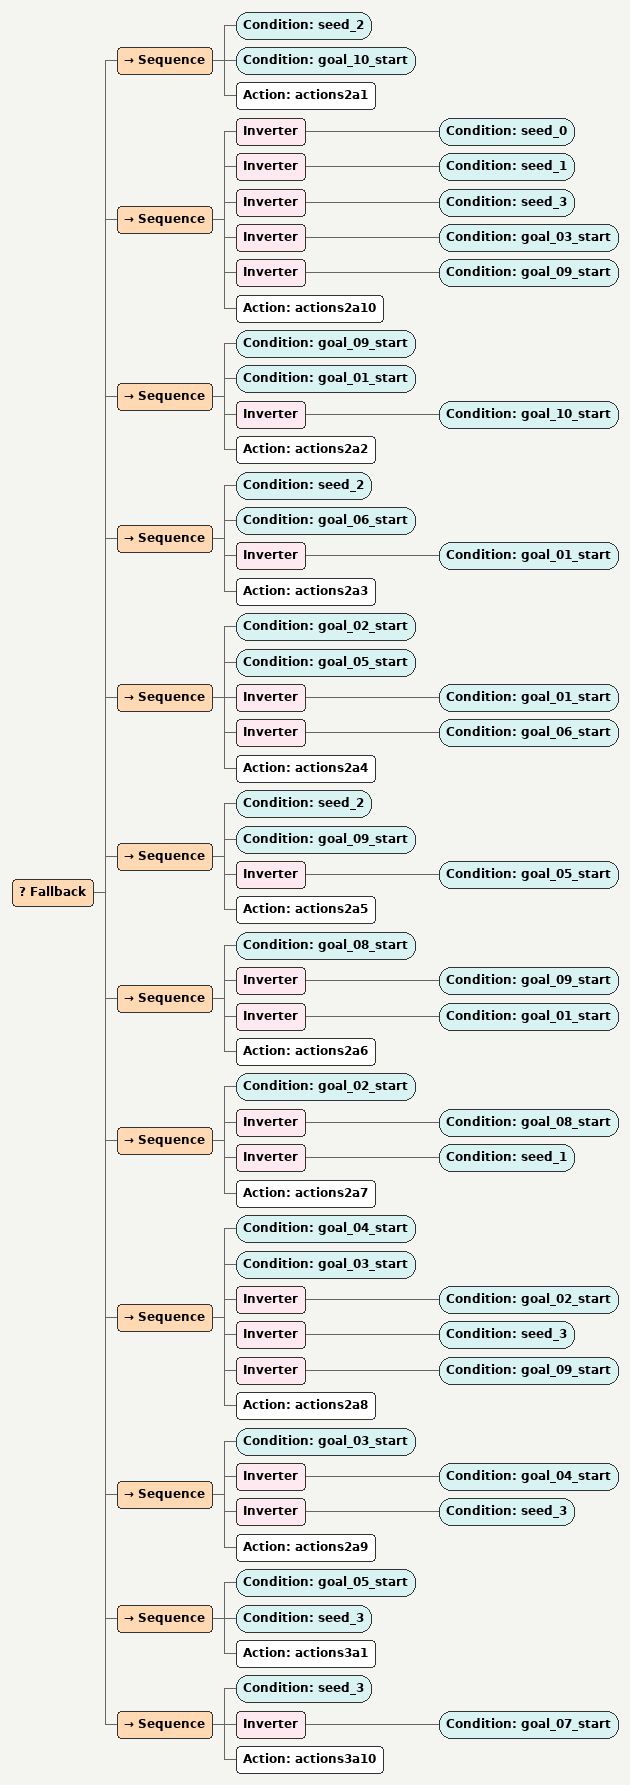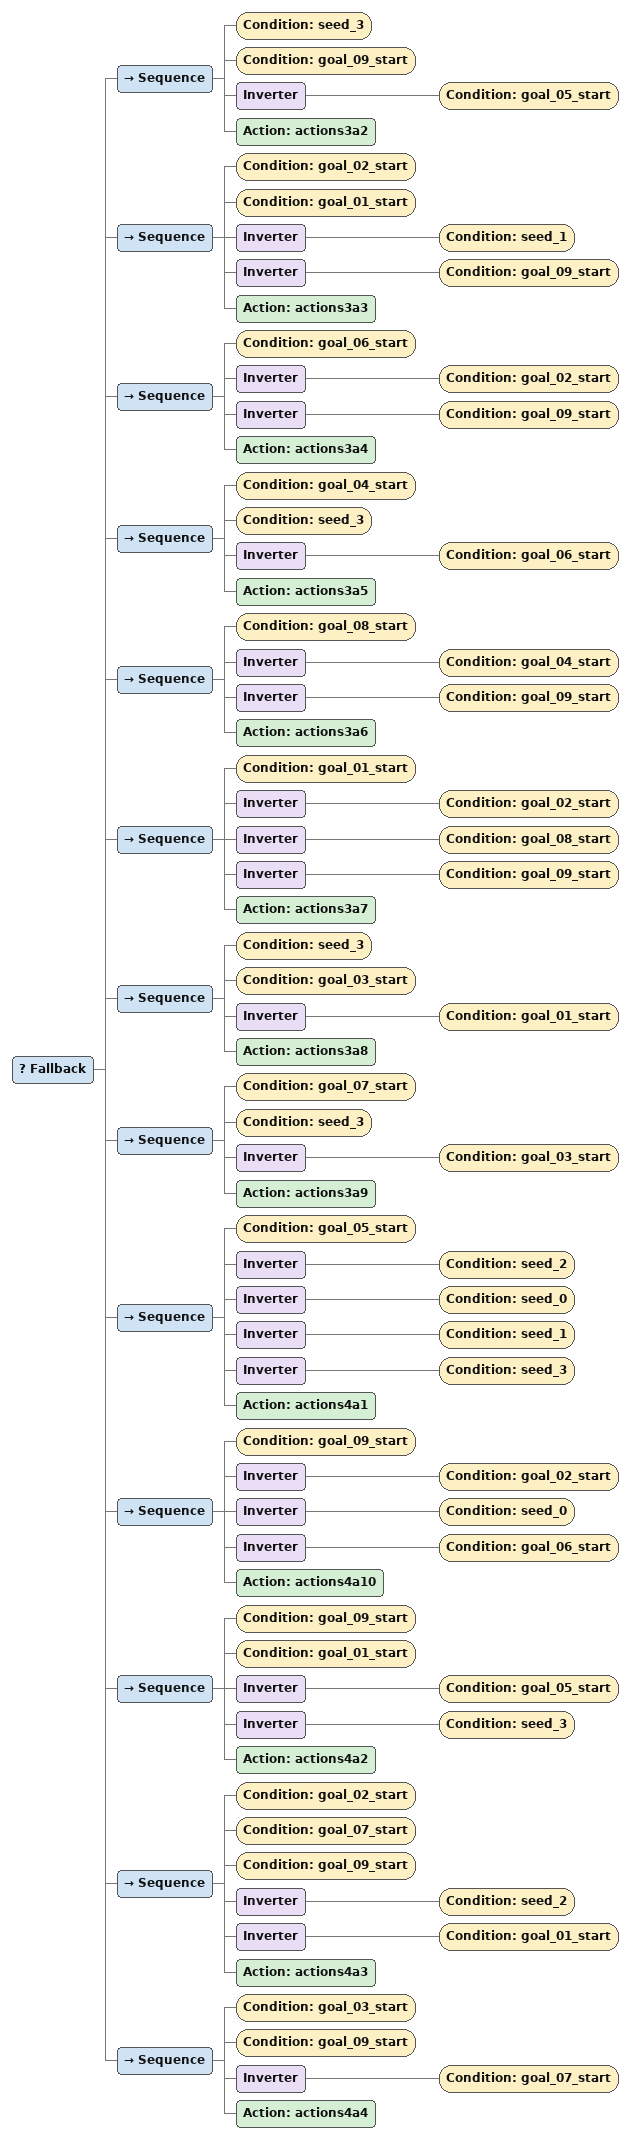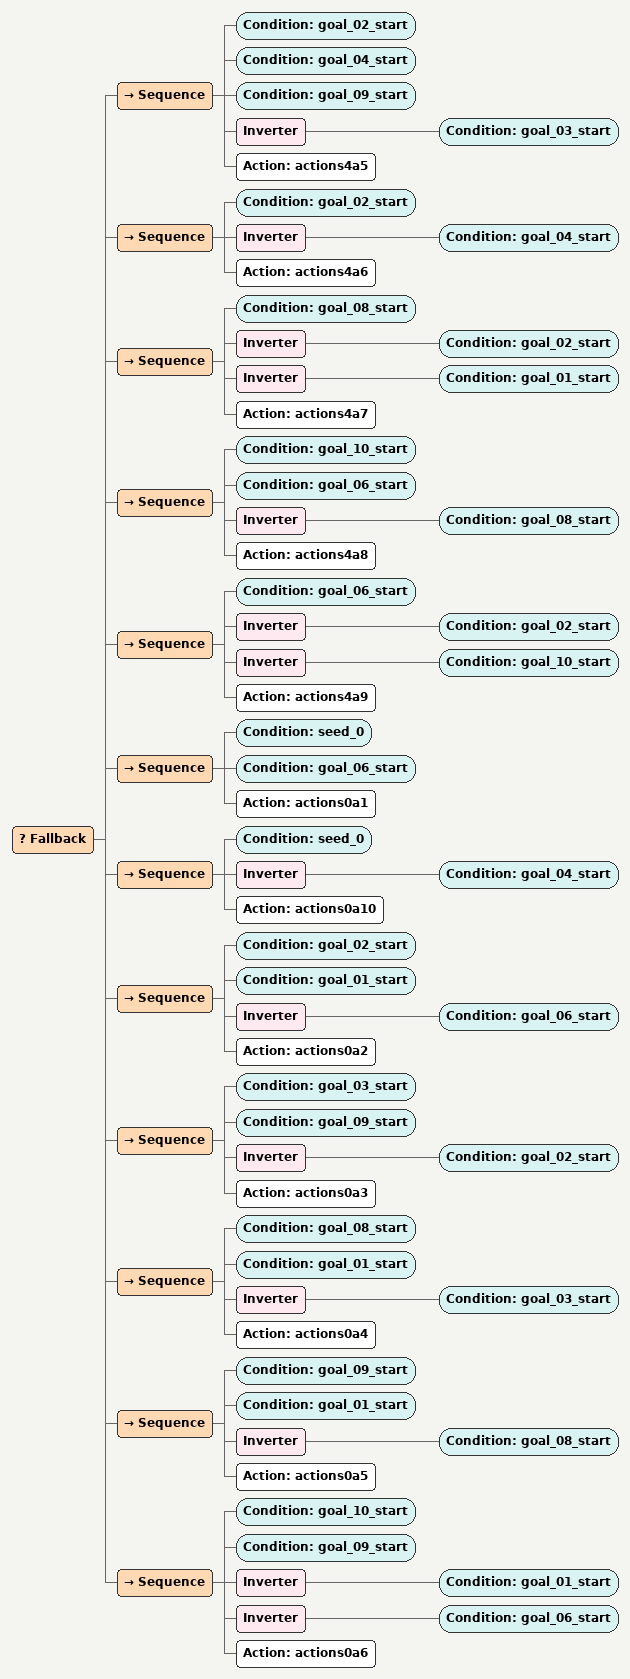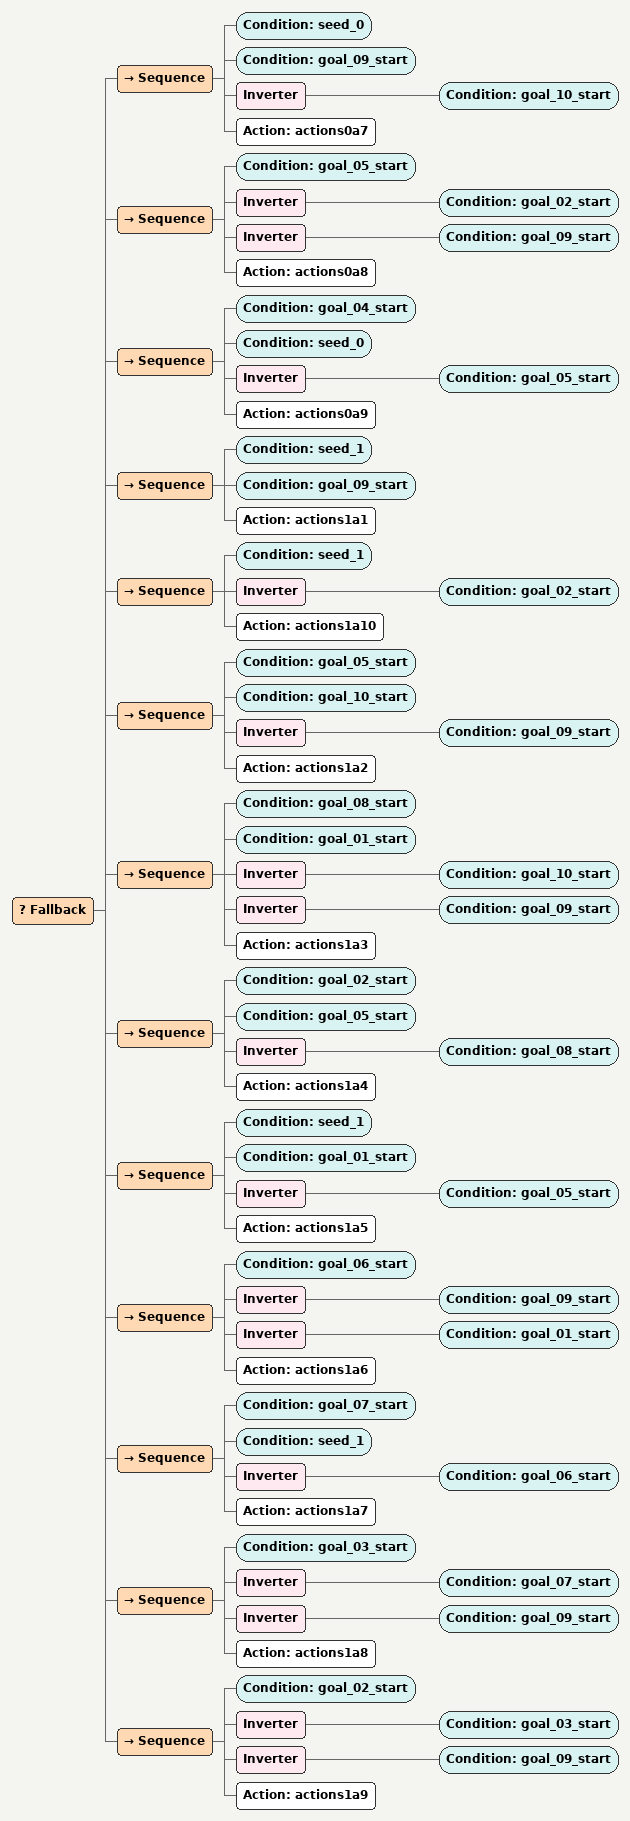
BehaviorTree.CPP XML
<Fallback>
  <Sequence>
    <Condition ID="seed_2"/>
    <Condition ID="goal_10_start"/>
    <Action ID="actions2a1"/>
  </Sequence>
  <Sequence>
    <Inverter>
      <Condition ID="seed_0"/>
    </Inverter>
    <Inverter>
      <Condition ID="seed_1"/>
    </Inverter>
    <Inverter>
      <Condition ID="seed_3"/>
    </Inverter>
    <Inverter>
      <Condition ID="goal_03_start"/>
    </Inverter>
    <Inverter>
      <Condition ID="goal_09_start"/>
    </Inverter>
    <Action ID="actions2a10"/>
  </Sequence>
  <Sequence>
    <Condition ID="goal_09_start"/>
    <Condition ID="goal_01_start"/>
    <Inverter>
      <Condition ID="goal_10_start"/>
    </Inverter>
    <Action ID="actions2a2"/>
  </Sequence>
  <Sequence>
    <Condition ID="seed_2"/>
    <Condition ID="goal_06_start"/>
    <Inverter>
      <Condition ID="goal_01_start"/>
    </Inverter>
    <Action ID="actions2a3"/>
  </Sequence>
  <Sequence>
    <Condition ID="goal_02_start"/>
    <Condition ID="goal_05_start"/>
    <Inverter>
      <Condition ID="goal_01_start"/>
    </Inverter>
    <Inverter>
      <Condition ID="goal_06_start"/>
    </Inverter>
    <Action ID="actions2a4"/>
  </Sequence>
  <Sequence>
    <Condition ID="seed_2"/>
    <Condition ID="goal_09_start"/>
    <Inverter>
      <Condition ID="goal_05_start"/>
    </Inverter>
    <Action ID="actions2a5"/>
  </Sequence>
  <Sequence>
    <Condition ID="goal_08_start"/>
    <Inverter>
      <Condition ID="goal_09_start"/>
    </Inverter>
    <Inverter>
      <Condition ID="goal_01_start"/>
    </Inverter>
    <Action ID="actions2a6"/>
  </Sequence>
  <Sequence>
    <Condition ID="goal_02_start"/>
    <Inverter>
      <Condition ID="goal_08_start"/>
    </Inverter>
    <Inverter>
      <Condition ID="seed_1"/>
    </Inverter>
    <Action ID="actions2a7"/>
  </Sequence>
  <Sequence>
    <Condition ID="goal_04_start"/>
    <Condition ID="goal_03_start"/>
    <Inverter>
      <Condition ID="goal_02_start"/>
    </Inverter>
    <Inverter>
      <Condition ID="seed_3"/>
    </Inverter>
    <Inverter>
      <Condition ID="goal_09_start"/>
    </Inverter>
    <Action ID="actions2a8"/>
  </Sequence>
  <Sequence>
    <Condition ID="goal_03_start"/>
    <Inverter>
      <Condition ID="goal_04_start"/>
    </Inverter>
    <Inverter>
      <Condition ID="seed_3"/>
    </Inverter>
    <Action ID="actions2a9"/>
  </Sequence>
  <Sequence>
    <Condition ID="goal_05_start"/>
    <Condition ID="seed_3"/>
    <Action ID="actions3a1"/>
  </Sequence>
  <Sequence>
    <Condition ID="seed_3"/>
    <Inverter>
      <Condition ID="goal_07_start"/>
    </Inverter>
    <Action ID="actions3a10"/>
  </Sequence>
</Fallback>

<Fallback>
  <Sequence>
    <Condition ID="seed_3"/>
    <Condition ID="goal_09_start"/>
    <Inverter>
      <Condition ID="goal_05_start"/>
    </Inverter>
    <Action ID="actions3a2"/>
  </Sequence>
  <Sequence>
    <Condition ID="goal_02_start"/>
    <Condition ID="goal_01_start"/>
    <Inverter>
      <Condition ID="seed_1"/>
    </Inverter>
    <Inverter>
      <Condition ID="goal_09_start"/>
    </Inverter>
    <Action ID="actions3a3"/>
  </Sequence>
  <Sequence>
    <Condition ID="goal_06_start"/>
    <Inverter>
      <Condition ID="goal_02_start"/>
    </Inverter>
    <Inverter>
      <Condition ID="goal_09_start"/>
    </Inverter>
    <Action ID="actions3a4"/>
  </Sequence>
  <Sequence>
    <Condition ID="goal_04_start"/>
    <Condition ID="seed_3"/>
    <Inverter>
      <Condition ID="goal_06_start"/>
    </Inverter>
    <Action ID="actions3a5"/>
  </Sequence>
  <Sequence>
    <Condition ID="goal_08_start"/>
    <Inverter>
      <Condition ID="goal_04_start"/>
    </Inverter>
    <Inverter>
      <Condition ID="goal_09_start"/>
    </Inverter>
    <Action ID="actions3a6"/>
  </Sequence>
  <Sequence>
    <Condition ID="goal_01_start"/>
    <Inverter>
      <Condition ID="goal_02_start"/>
    </Inverter>
    <Inverter>
      <Condition ID="goal_08_start"/>
    </Inverter>
    <Inverter>
      <Condition ID="goal_09_start"/>
    </Inverter>
    <Action ID="actions3a7"/>
  </Sequence>
  <Sequence>
    <Condition ID="seed_3"/>
    <Condition ID="goal_03_start"/>
    <Inverter>
      <Condition ID="goal_01_start"/>
    </Inverter>
    <Action ID="actions3a8"/>
  </Sequence>
  <Sequence>
    <Condition ID="goal_07_start"/>
    <Condition ID="seed_3"/>
    <Inverter>
      <Condition ID="goal_03_start"/>
    </Inverter>
    <Action ID="actions3a9"/>
  </Sequence>
  <Sequence>
    <Condition ID="goal_05_start"/>
    <Inverter>
      <Condition ID="seed_2"/>
    </Inverter>
    <Inverter>
      <Condition ID="seed_0"/>
    </Inverter>
    <Inverter>
      <Condition ID="seed_1"/>
    </Inverter>
    <Inverter>
      <Condition ID="seed_3"/>
    </Inverter>
    <Action ID="actions4a1"/>
  </Sequence>
  <Sequence>
    <Condition ID="goal_09_start"/>
    <Inverter>
      <Condition ID="goal_02_start"/>
    </Inverter>
    <Inverter>
      <Condition ID="seed_0"/>
    </Inverter>
    <Inverter>
      <Condition ID="goal_06_start"/>
    </Inverter>
    <Action ID="actions4a10"/>
  </Sequence>
  <Sequence>
    <Condition ID="goal_09_start"/>
    <Condition ID="goal_01_start"/>
    <Inverter>
      <Condition ID="goal_05_start"/>
    </Inverter>
    <Inverter>
      <Condition ID="seed_3"/>
    </Inverter>
    <Action ID="actions4a2"/>
  </Sequence>
  <Sequence>
    <Condition ID="goal_02_start"/>
    <Condition ID="goal_07_start"/>
    <Condition ID="goal_09_start"/>
    <Inverter>
      <Condition ID="seed_2"/>
    </Inverter>
    <Inverter>
      <Condition ID="goal_01_start"/>
    </Inverter>
    <Action ID="actions4a3"/>
  </Sequence>
  <Sequence>
    <Condition ID="goal_03_start"/>
    <Condition ID="goal_09_start"/>
    <Inverter>
      <Condition ID="goal_07_start"/>
    </Inverter>
    <Action ID="actions4a4"/>
  </Sequence>
</Fallback>

<Fallback>
  <Sequence>
    <Condition ID="goal_02_start"/>
    <Condition ID="goal_04_start"/>
    <Condition ID="goal_09_start"/>
    <Inverter>
      <Condition ID="goal_03_start"/>
    </Inverter>
    <Action ID="actions4a5"/>
  </Sequence>
  <Sequence>
    <Condition ID="goal_02_start"/>
    <Inverter>
      <Condition ID="goal_04_start"/>
    </Inverter>
    <Action ID="actions4a6"/>
  </Sequence>
  <Sequence>
    <Condition ID="goal_08_start"/>
    <Inverter>
      <Condition ID="goal_02_start"/>
    </Inverter>
    <Inverter>
      <Condition ID="goal_01_start"/>
    </Inverter>
    <Action ID="actions4a7"/>
  </Sequence>
  <Sequence>
    <Condition ID="goal_10_start"/>
    <Condition ID="goal_06_start"/>
    <Inverter>
      <Condition ID="goal_08_start"/>
    </Inverter>
    <Action ID="actions4a8"/>
  </Sequence>
  <Sequence>
    <Condition ID="goal_06_start"/>
    <Inverter>
      <Condition ID="goal_02_start"/>
    </Inverter>
    <Inverter>
      <Condition ID="goal_10_start"/>
    </Inverter>
    <Action ID="actions4a9"/>
  </Sequence>
  <Sequence>
    <Condition ID="seed_0"/>
    <Condition ID="goal_06_start"/>
    <Action ID="actions0a1"/>
  </Sequence>
  <Sequence>
    <Condition ID="seed_0"/>
    <Inverter>
      <Condition ID="goal_04_start"/>
    </Inverter>
    <Action ID="actions0a10"/>
  </Sequence>
  <Sequence>
    <Condition ID="goal_02_start"/>
    <Condition ID="goal_01_start"/>
    <Inverter>
      <Condition ID="goal_06_start"/>
    </Inverter>
    <Action ID="actions0a2"/>
  </Sequence>
  <Sequence>
    <Condition ID="goal_03_start"/>
    <Condition ID="goal_09_start"/>
    <Inverter>
      <Condition ID="goal_02_start"/>
    </Inverter>
    <Action ID="actions0a3"/>
  </Sequence>
  <Sequence>
    <Condition ID="goal_08_start"/>
    <Condition ID="goal_01_start"/>
    <Inverter>
      <Condition ID="goal_03_start"/>
    </Inverter>
    <Action ID="actions0a4"/>
  </Sequence>
  <Sequence>
    <Condition ID="goal_09_start"/>
    <Condition ID="goal_01_start"/>
    <Inverter>
      <Condition ID="goal_08_start"/>
    </Inverter>
    <Action ID="actions0a5"/>
  </Sequence>
  <Sequence>
    <Condition ID="goal_10_start"/>
    <Condition ID="goal_09_start"/>
    <Inverter>
      <Condition ID="goal_01_start"/>
    </Inverter>
    <Inverter>
      <Condition ID="goal_06_start"/>
    </Inverter>
    <Action ID="actions0a6"/>
  </Sequence>
</Fallback>

<Fallback>
  <Sequence>
    <Condition ID="seed_0"/>
    <Condition ID="goal_09_start"/>
    <Inverter>
      <Condition ID="goal_10_start"/>
    </Inverter>
    <Action ID="actions0a7"/>
  </Sequence>
  <Sequence>
    <Condition ID="goal_05_start"/>
    <Inverter>
      <Condition ID="goal_02_start"/>
    </Inverter>
    <Inverter>
      <Condition ID="goal_09_start"/>
    </Inverter>
    <Action ID="actions0a8"/>
  </Sequence>
  <Sequence>
    <Condition ID="goal_04_start"/>
    <Condition ID="seed_0"/>
    <Inverter>
      <Condition ID="goal_05_start"/>
    </Inverter>
    <Action ID="actions0a9"/>
  </Sequence>
  <Sequence>
    <Condition ID="seed_1"/>
    <Condition ID="goal_09_start"/>
    <Action ID="actions1a1"/>
  </Sequence>
  <Sequence>
    <Condition ID="seed_1"/>
    <Inverter>
      <Condition ID="goal_02_start"/>
    </Inverter>
    <Action ID="actions1a10"/>
  </Sequence>
  <Sequence>
    <Condition ID="goal_05_start"/>
    <Condition ID="goal_10_start"/>
    <Inverter>
      <Condition ID="goal_09_start"/>
    </Inverter>
    <Action ID="actions1a2"/>
  </Sequence>
  <Sequence>
    <Condition ID="goal_08_start"/>
    <Condition ID="goal_01_start"/>
    <Inverter>
      <Condition ID="goal_10_start"/>
    </Inverter>
    <Inverter>
      <Condition ID="goal_09_start"/>
    </Inverter>
    <Action ID="actions1a3"/>
  </Sequence>
  <Sequence>
    <Condition ID="goal_02_start"/>
    <Condition ID="goal_05_start"/>
    <Inverter>
      <Condition ID="goal_08_start"/>
    </Inverter>
    <Action ID="actions1a4"/>
  </Sequence>
  <Sequence>
    <Condition ID="seed_1"/>
    <Condition ID="goal_01_start"/>
    <Inverter>
      <Condition ID="goal_05_start"/>
    </Inverter>
    <Action ID="actions1a5"/>
  </Sequence>
  <Sequence>
    <Condition ID="goal_06_start"/>
    <Inverter>
      <Condition ID="goal_09_start"/>
    </Inverter>
    <Inverter>
      <Condition ID="goal_01_start"/>
    </Inverter>
    <Action ID="actions1a6"/>
  </Sequence>
  <Sequence>
    <Condition ID="goal_07_start"/>
    <Condition ID="seed_1"/>
    <Inverter>
      <Condition ID="goal_06_start"/>
    </Inverter>
    <Action ID="actions1a7"/>
  </Sequence>
  <Sequence>
    <Condition ID="goal_03_start"/>
    <Inverter>
      <Condition ID="goal_07_start"/>
    </Inverter>
    <Inverter>
      <Condition ID="goal_09_start"/>
    </Inverter>
    <Action ID="actions1a8"/>
  </Sequence>
  <Sequence>
    <Condition ID="goal_02_start"/>
    <Inverter>
      <Condition ID="goal_03_start"/>
    </Inverter>
    <Inverter>
      <Condition ID="goal_09_start"/>
    </Inverter>
    <Action ID="actions1a9"/>
  </Sequence>
</Fallback>
